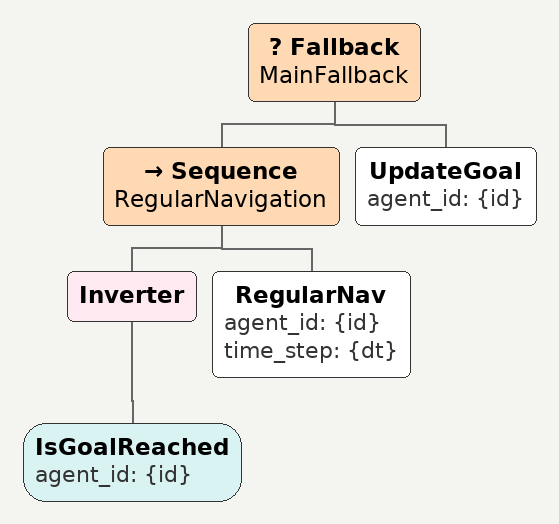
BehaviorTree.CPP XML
<Fallback name="MainFallback">
  <Sequence name="RegularNavigation">
    <Inverter>
      <IsGoalReached agent_id="{id}"/>
    </Inverter>
    <RegularNav agent_id="{id}" time_step="{dt}"/>
  </Sequence>
  <UpdateGoal agent_id="{id}"/>
</Fallback>
